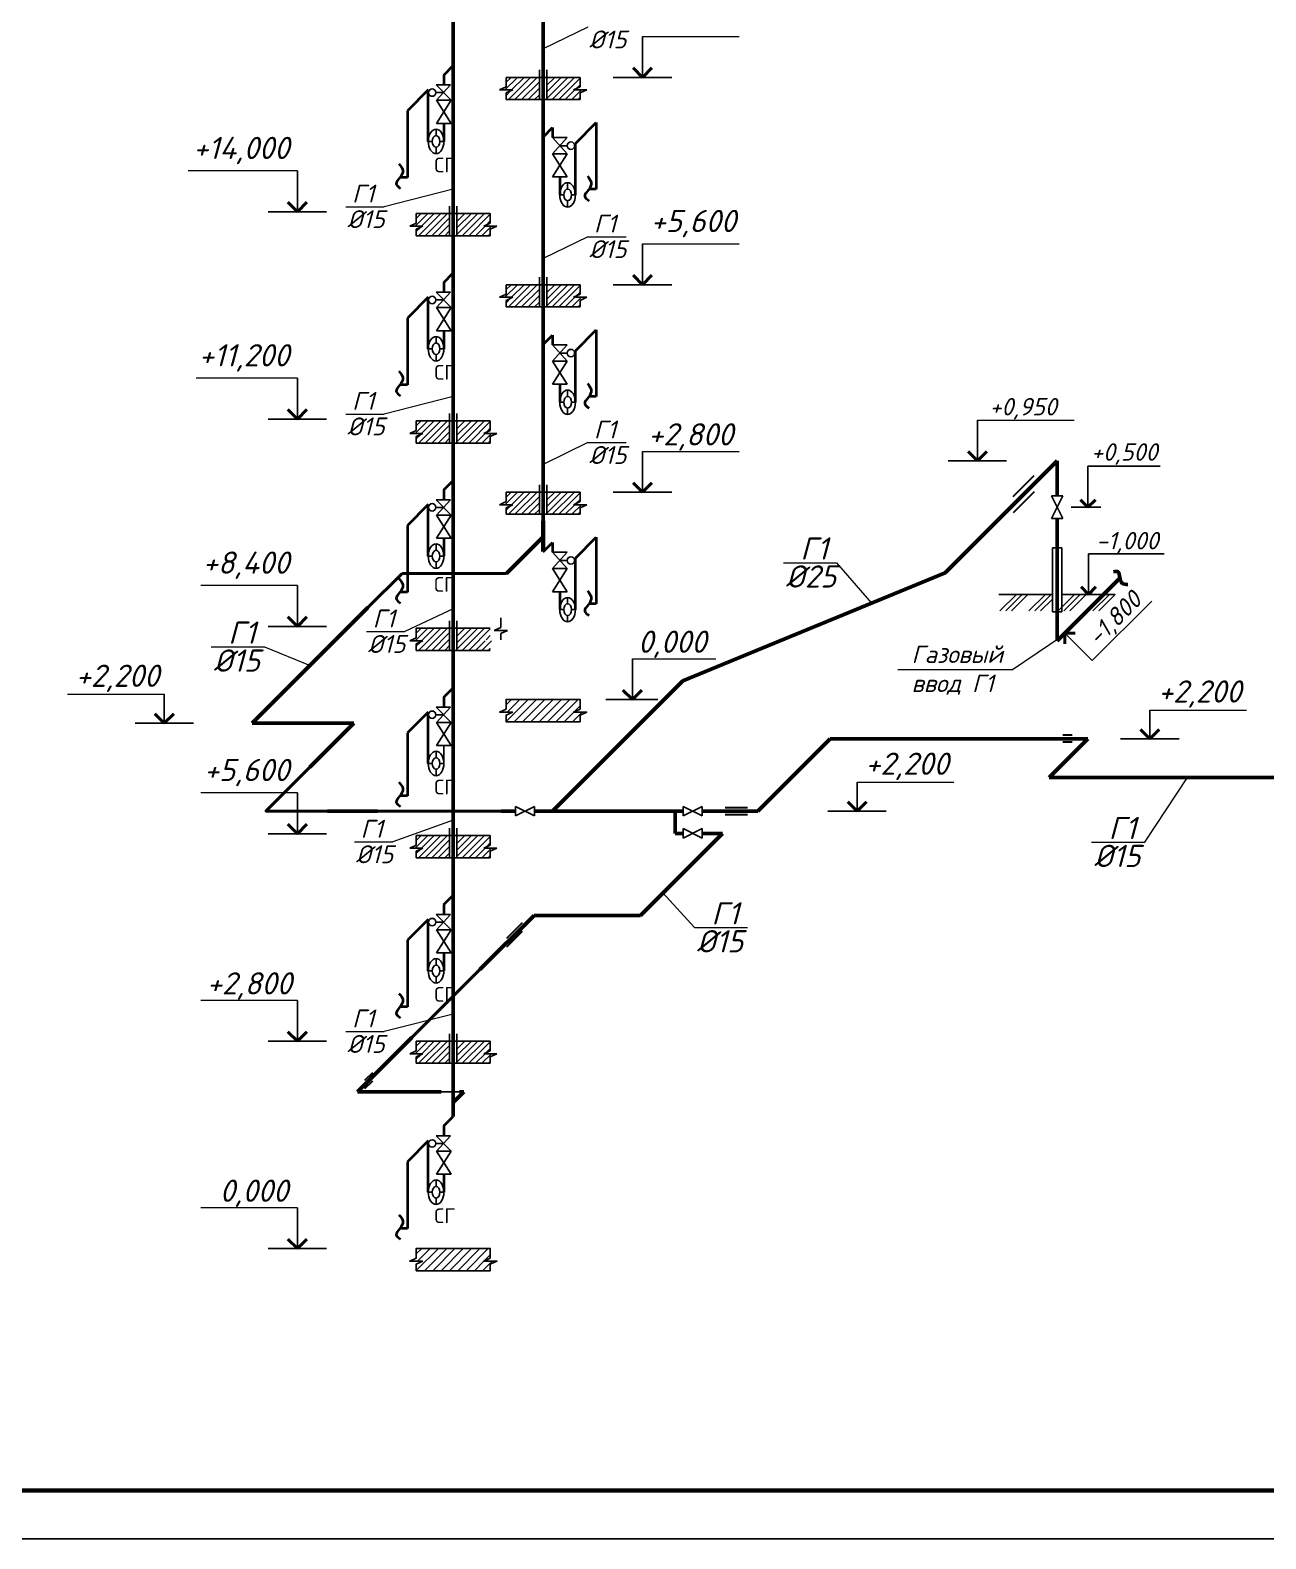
# Model space of a CAD drawing. Header units: millimetres. Extents: x -710977 to 10671, y -929782 to 89628.
# Drawn here: x 939.4 to 1067, y 4268.8 to 4424.6 of the extents above; entities that cross this region are included whole.
import ezdxf

# ---------------------------------------------------------------- set-up
doc = ezdxf.new("R2010")
doc.units = ezdxf.units.MM
doc.header["$LTSCALE"] = 0.4
for name, color, linetype in [('А1', 7, 'Continuous'), ('аксонометрия', 84, 'Continuous'), ('кварталыИнфо', 7, 'Continuous')]:
    doc.layers.add(name, color=color, linetype=linetype)
for name, color, linetype, lineweight in [('здания', 7, 'Continuous', 25), ('Надписи', 7, 'Continuous', 20), ('основной', 7, 'Continuous', 60)]:
    doc.layers.add(name, color=color, linetype=linetype, lineweight=lineweight)
doc.styles.add('Zhenka', font='isocpeur.ttf', dxfattribs={"height": 400})
doc.styles.add('Курсив', font='isocpeui.ttf')
doc.styles.add('текстовый', font='isocpeui.ttf', dxfattribs={"height": 5})
doc.linetypes.add('ГОСТ 2.303 3', pattern='A,0.001,[1,GOST 2.303-68.shx,S=1,R=0,X=0,Y=0],-26', length=26.001)
pattern_1 = [(45, (596.2527, 4237.8674), (-0.33808543, 0.33808543), [])]
pattern_2 = [(45, (596.2527, 4259.2874), (-0.33808543, 0.33808543), [])]
pattern_3 = [(45, (596.2527, 4280.7074), (-0.33808543, 0.33808543), [])]
pattern_4 = [(45, (605.5349, 4273.3508), (-0.33808543, 0.33808543), [])]
pattern_5 = [(45, (605.5349, 4294.7708), (-0.33808543, 0.33808543), [])]

msp = doc.modelspace()

# ---------------------------------------------------------------- hatches: boundary and pattern name
at = {"layer": 'аксонометрия', "lineweight": 25}
h = msp.add_hatch(dxfattribs=at)
h.set_pattern_fill('ANSI31', scale=3.825, style=0)
h.set_pattern_definition([(45, (605.5349, 4316.1908), (-0.33808543, 0.33808543), [])])
h.paths.add_polyline_path([(991.97, 4417.46), (991.97, 4419.755), (988.527, 4419.755), (988.527, 4418.767), (987.849, 4418.455), (989.206, 4418.455), (988.527, 4418.142), (988.527, 4417.46)])
h = msp.add_hatch(dxfattribs=at)
h.set_pattern_fill('ANSI31', scale=3.825, style=0)
h.set_pattern_definition(pattern_5)
h.paths.add_polyline_path([(996.856, 4418.455), (995.499, 4418.455), (996.177, 4418.767), (996.177, 4419.755), (992.735, 4419.755), (992.735, 4417.46), (996.177, 4417.46), (996.177, 4418.142)])
h = msp.add_hatch(dxfattribs=at)
h.set_pattern_fill('ANSI31', scale=3.825, style=0)
h.set_pattern_definition([(45, (596.2527, 4302.1274), (-0.33808543, 0.33808543), [])])
h.paths.add_polyline_path([(982.688, 4403.397), (982.688, 4405.692), (979.245, 4405.692), (979.245, 4404.704), (978.567, 4404.391), (979.923, 4404.391), (979.245, 4404.079), (979.245, 4403.397)])
h = msp.add_hatch(dxfattribs=at)
h.set_pattern_fill('ANSI31', scale=3.825, style=0)
h.set_pattern_definition(pattern_3)
h.paths.add_polyline_path([(983.453, 4403.397), (986.895, 4403.397), (986.895, 4404.079), (987.573, 4404.391), (986.217, 4404.391), (986.895, 4404.704), (986.895, 4405.692), (983.453, 4405.692)])
h = msp.add_hatch(dxfattribs=at)
h.set_pattern_fill('ANSI31', scale=3.825, style=0)
h.set_pattern_definition(pattern_5)
h.paths.add_polyline_path([(991.97, 4396.04), (991.97, 4398.335), (988.527, 4398.335), (988.527, 4397.347), (987.849, 4397.035), (989.206, 4397.035), (988.527, 4396.722), (988.527, 4396.04)])
h = msp.add_hatch(dxfattribs=at)
h.set_pattern_fill('ANSI31', scale=3.825, style=0)
h.set_pattern_definition(pattern_4)
h.paths.add_polyline_path([(996.856, 4397.035), (995.499, 4397.035), (996.177, 4397.347), (996.177, 4398.335), (992.735, 4398.335), (992.735, 4396.04), (996.177, 4396.04), (996.177, 4396.722)])
h = msp.add_hatch(dxfattribs=at)
h.set_pattern_fill('ANSI31', scale=3.825, style=0)
h.set_pattern_definition(pattern_3)
h.paths.add_polyline_path([(982.688, 4381.977), (982.688, 4384.272), (979.245, 4384.272), (979.245, 4383.284), (978.567, 4382.971), (979.923, 4382.971), (979.245, 4382.659), (979.245, 4381.977)])
h = msp.add_hatch(dxfattribs=at)
h.set_pattern_fill('ANSI31', scale=3.825, style=0)
h.set_pattern_definition(pattern_2)
h.paths.add_polyline_path([(983.453, 4381.977), (986.895, 4381.977), (986.895, 4382.659), (987.573, 4382.971), (986.217, 4382.971), (986.895, 4383.284), (986.895, 4384.272), (983.453, 4384.272)])
h = msp.add_hatch(dxfattribs=at)
h.set_pattern_fill('ANSI31', scale=3.825, style=0)
h.set_pattern_definition(pattern_4)
h.paths.add_polyline_path([(991.97, 4374.62), (991.97, 4376.915), (988.527, 4376.915), (988.527, 4375.927), (987.849, 4375.615), (989.206, 4375.615), (988.527, 4375.302), (988.527, 4374.62)])
h = msp.add_hatch(dxfattribs=at)
h.set_pattern_fill('ANSI31', scale=3.825, style=0)
h.set_pattern_definition([(45, (605.5349, 4251.9308), (-0.33808543, 0.33808543), [])])
h.paths.add_polyline_path([(996.856, 4375.615), (995.499, 4375.615), (996.177, 4375.927), (996.177, 4376.915), (992.735, 4376.915), (992.735, 4374.62), (996.177, 4374.62), (996.177, 4375.302)])
h = msp.add_hatch(dxfattribs=at)
h.set_pattern_fill('ANSI31', scale=3.825, style=0)
h.set_pattern_definition(pattern_2)
h.paths.add_polyline_path([(982.688, 4360.557), (982.688, 4362.852), (979.245, 4362.852), (979.245, 4361.864), (978.567, 4361.551), (979.923, 4361.551), (979.245, 4361.239), (979.245, 4360.557)])
h = msp.add_hatch(dxfattribs=at)
h.set_pattern_fill('ANSI31', scale=3.825, style=0)
h.set_pattern_definition(pattern_1)
h.paths.add_polyline_path([(983.453, 4360.557), (986.895, 4360.557), (986.895, 4361.239), (987.573, 4361.551), (986.217, 4361.551), (986.895, 4361.864), (986.895, 4362.852), (983.453, 4362.852)])
h = msp.add_hatch(dxfattribs=at)
h.set_pattern_fill('ANSI31', scale=3.825, style=0)
h.set_pattern_definition(pattern_1)
h.paths.add_polyline_path([(982.688, 4339.137), (982.688, 4341.432), (979.245, 4341.432), (979.245, 4340.444), (978.567, 4340.131), (979.923, 4340.131), (979.245, 4339.819), (979.245, 4339.137)])
h = msp.add_hatch(dxfattribs=at)
h.set_pattern_fill('ANSI31', scale=3.825, style=0)
h.set_pattern_definition([(45, (596.2527, 4216.4474), (-0.33808543, 0.33808543), [])])
h.paths.add_polyline_path([(983.453, 4339.137), (986.895, 4339.137), (986.895, 4339.819), (987.573, 4340.131), (986.217, 4340.131), (986.895, 4340.444), (986.895, 4341.432), (983.453, 4341.432)])
h = msp.add_hatch(dxfattribs=at)
h.set_pattern_fill('ANSI31', scale=3.825, style=0)
h.set_pattern_definition([(45, (596.2527, 4216.63864), (-0.33808543, 0.33808543), [])])
h.paths.add_polyline_path([(982.688, 4317.908), (982.688, 4320.203), (979.245, 4320.203), (979.245, 4319.215), (978.567, 4318.903), (979.923, 4318.903), (979.245, 4318.59), (979.245, 4317.908)])
h = msp.add_hatch(dxfattribs=at)
h.set_pattern_fill('ANSI31', scale=3.825, style=0)
h.set_pattern_definition([(45, (596.2527, 4195.21864), (-0.33808543, 0.33808543), [])])
h.paths.add_polyline_path([(983.453, 4317.908), (986.895, 4317.908), (986.895, 4318.59), (987.573, 4318.903), (986.217, 4318.903), (986.895, 4319.215), (986.895, 4320.203), (983.453, 4320.203)])
at = {"layer": 'кварталыИнфо', "ltscale": 0.12}
h = msp.add_hatch(dxfattribs=at)
h.set_pattern_fill('ANSI31', color=256, scale=0.19125)
h.set_pattern_definition([(45, (516.22497, 1120.0683), (-0.4293685, 0.4293685), [])])
h.paths.add_polyline_path([(989.206, 4354.195), (987.849, 4354.195), (988.527, 4354.507), (988.527, 4355.495), (996.177, 4355.495), (996.177, 4354.507), (995.499, 4354.195), (996.856, 4354.195), (996.177, 4353.882), (996.177, 4353.2), (988.527, 4353.2), (988.527, 4353.882)])
h = msp.add_hatch(dxfattribs=at)
h.set_pattern_fill('ANSI31', color=256, scale=0.19125)
h.set_pattern_definition([(45, (506.9428, 1063.35614), (-0.4293685, 0.4293685), [])])
h.paths.add_polyline_path([(979.923, 4297.483), (978.567, 4297.483), (979.245, 4297.795), (979.245, 4298.783), (986.895, 4298.783), (986.895, 4297.795), (986.217, 4297.483), (987.573, 4297.483), (986.895, 4297.17), (986.895, 4296.488), (979.245, 4296.488), (979.245, 4297.17)])

# ---------------------------------------------------------------- linework, layer by layer
at = {"color": 7, "lineweight": 20}
for p, q in [((996.956, 4424.95), (992.352, 4422.709)), ((1002.622, 4423.965), (1012.607, 4423.965)), ((966.965, 4410.093), (955.663, 4410.093)), ((983.07, 4408.203), (975.936, 4406.388)), ((971.973, 4406.388), (975.936, 4406.388)), ((996.956, 4403.288), (992.352, 4401.047)), ((996.956, 4403.288), (1000.919, 4403.288)), ((1002.622, 4402.545), (1012.607, 4402.545)), ((966.965, 4388.673), (956.503, 4388.673)), ((983.07, 4386.793), (975.936, 4384.977)), ((971.973, 4384.977), (975.936, 4384.977)), ((1037.226, 4384.358), (1047.211, 4384.358)), ((996.956, 4382.023), (992.352, 4379.782)), ((996.956, 4382.023), (1000.919, 4382.023)), ((1002.622, 4381.125), (1012.607, 4381.125)), ((1017.171, 4369.621), (1022.663, 4369.621)), ((1022.663, 4369.621), (1026.27, 4365.445)), ((966.965, 4367.253), (956.98, 4367.253)), ((983.07, 4364.857), (978.071, 4362.503)), ((974.107, 4362.503), (978.071, 4362.503)), ((1040.844, 4358.601), (1045.953, 4362.043)), ((958.06, 4360.933), (963.552, 4360.933)), ((963.552, 4360.933), (968.275, 4359.012)), ((1001.578, 4359.705), (1010.187, 4359.705)), ((1028.991, 4358.601), (1040.844, 4358.601)), ((943.227, 4356.027), (953.212, 4356.027)), ((1055.04, 4354.404), (1065.025, 4354.404)), ((1024.793, 4346.939), (1034.778, 4346.939)), ((1054.51, 4340.753), (1058.918, 4347.425)), ((966.965, 4345.833), (956.98, 4345.833)), ((983.07, 4343.012), (976.819, 4340.78)), ((972.855, 4340.78), (976.819, 4340.78)), ((1049.018, 4340.753), (1054.51, 4340.753)), ((1004.729, 4335.52), (1007.982, 4331.938)), ((1007.982, 4331.938), (1013.474, 4331.938)), ((966.965, 4324.413), (956.98, 4324.413)), ((983.07, 4323.001), (975.936, 4321.186)), ((971.973, 4321.186), (975.936, 4321.186)), ((966.965, 4302.993), (956.98, 4302.993))]:
    msp.add_line(p, q, dxfattribs=at)
at = {"color": 7, "lineweight": 25}
for p, q in [((1002.622, 4423.965), (1002.622, 4419.755)), ((999.605, 4419.755), (1005.639, 4419.755)), ((966.965, 4410.093), (966.965, 4405.883)), ((969.982, 4405.883), (963.948, 4405.883)), ((1002.622, 4402.545), (1002.622, 4398.335)), ((999.605, 4398.335), (1005.639, 4398.335)), ((966.965, 4388.673), (966.965, 4384.463)), ((969.982, 4384.463), (963.948, 4384.463)), ((1037.226, 4384.358), (1037.226, 4380.148)), ((1002.622, 4381.125), (1002.622, 4376.915)), ((1034.209, 4380.148), (1040.244, 4380.148)), ((1056.11, 4379.586), (1048.642, 4379.586)), ((1048.642, 4375.359), (1048.642, 4379.586)), ((999.605, 4376.915), (1005.639, 4376.915)), ((1046.895, 4375.359), (1049.99, 4375.359)), ((1056.525, 4370.544), (1048.684, 4370.544)), ((1048.684, 4366.348), (1048.684, 4370.544)), ((966.965, 4367.253), (966.965, 4363.043)), ((1049.07, 4359.507), (1055.257, 4365.661)), ((969.982, 4363.043), (963.948, 4363.043)), ((1046.243, 4362.334), (1049.071, 4359.508)), ((1001.578, 4359.705), (1001.578, 4355.495)), ((953.212, 4356.027), (953.212, 4353.045)), ((998.835, 4355.495), (1004.188, 4355.495)), ((1055.04, 4354.404), (1055.04, 4351.422)), ((950.195, 4353.045), (956.23, 4353.045)), ((1052.023, 4351.422), (1058.058, 4351.422)), ((1024.793, 4346.939), (1024.793, 4343.957)), ((966.965, 4345.833), (966.965, 4341.623)), ((1021.776, 4343.957), (1027.81, 4343.957)), ((969.982, 4341.623), (963.948, 4341.623)), ((966.965, 4324.413), (966.965, 4320.203)), ((969.982, 4320.203), (963.948, 4320.203)), ((966.965, 4302.993), (966.965, 4298.783)), ((969.982, 4298.783), (963.948, 4298.783))]:
    msp.add_line(p, q, dxfattribs=at)
at = {"color": 7, "lineweight": 35}
for p, q in [((982.096, 4419.995), (983.07, 4420.969)), ((982.096, 4419.995), (982.096, 4418.972)), ((980.49, 4418.457), (978.326, 4416.294)), ((980.49, 4413.141), (980.49, 4418.457)), ((978.326, 4416.294), (978.326, 4409.409)), ((982.096, 4414.999), (982.096, 4413.141)), ((995.686, 4412.928), (997.85, 4415.092)), ((997.85, 4415.092), (997.85, 4408.207)), ((992.352, 4413.589), (993.326, 4414.563)), ((993.326, 4414.563), (993.326, 4413.54)), ((995.686, 4407.611), (995.686, 4412.928)), ((978.326, 4409.409), (977.561, 4409.409)), ((994.08, 4409.47), (994.08, 4407.611)), ((997.85, 4408.207), (997.085, 4408.207)), ((982.096, 4398.575), (983.07, 4399.549)), ((982.096, 4398.575), (982.096, 4397.552)), ((980.49, 4397.037), (978.326, 4394.874)), ((980.49, 4391.721), (980.49, 4397.037)), ((978.326, 4394.874), (978.326, 4387.989)), ((982.096, 4393.579), (982.096, 4391.721)), ((992.352, 4392.169), (993.326, 4393.143)), ((993.326, 4393.143), (993.326, 4392.12)), ((995.686, 4391.508), (997.85, 4393.672)), ((997.85, 4393.672), (997.85, 4386.787)), ((995.686, 4386.191), (995.686, 4391.508)), ((978.326, 4387.989), (977.561, 4387.989)), ((994.08, 4388.05), (994.08, 4386.191)), ((997.85, 4386.787), (997.085, 4386.787)), ((982.096, 4377.155), (983.07, 4378.129)), ((982.096, 4377.155), (982.096, 4376.132)), ((980.49, 4375.617), (978.326, 4373.454)), ((980.49, 4370.301), (980.49, 4375.617)), ((978.326, 4373.454), (978.326, 4366.569)), ((982.096, 4372.159), (982.096, 4370.301)), ((992.352, 4370.749), (993.326, 4371.723)), ((993.326, 4371.723), (993.326, 4370.7)), ((995.686, 4370.088), (997.85, 4372.252)), ((997.85, 4372.252), (997.85, 4365.367)), ((995.686, 4364.771), (995.686, 4370.088)), ((978.326, 4366.569), (977.561, 4366.569)), ((994.08, 4366.63), (994.08, 4364.771)), ((997.85, 4365.367), (997.085, 4365.367)), ((982.096, 4355.735), (983.07, 4356.709)), ((980.49, 4354.197), (978.326, 4352.034)), ((980.49, 4348.881), (980.49, 4354.197)), ((982.096, 4355.735), (982.096, 4354.712)), ((978.326, 4352.034), (978.326, 4345.543)), ((978.326, 4345.543), (977.561, 4345.543)), ((982.096, 4334.315), (983.07, 4335.289)), ((982.096, 4334.315), (982.096, 4333.292)), ((980.49, 4332.777), (978.326, 4330.614)), ((980.49, 4327.461), (980.49, 4332.777)), ((978.326, 4330.614), (978.326, 4323.729)), ((982.096, 4329.319), (982.096, 4327.461)), ((978.326, 4323.729), (977.561, 4323.729)), ((982.096, 4311.447), (983.07, 4312.421)), ((982.096, 4311.447), (982.096, 4310.425)), ((980.49, 4309.91), (978.326, 4307.746)), ((980.49, 4304.593), (980.49, 4309.91)), ((978.326, 4307.746), (978.326, 4300.861)), ((982.096, 4306.451), (982.096, 4304.593)), ((978.326, 4300.861), (977.561, 4300.861))]:
    msp.add_line(p, q, dxfattribs=at)
at = {"lineweight": 30}
for p, q in [((1040.92, 4376.465), (1043.086, 4378.632)), ((1043.086, 4376.933), (1040.92, 4374.766)), ((1046.048, 4351.846), (1046.997, 4351.846)), ((1046.997, 4351.081), (1046.048, 4351.081)), ((1011.168, 4344.345), (1013.463, 4344.345)), ((1013.463, 4343.58), (1011.168, 4343.58)), ((990.198, 4332.411), (988.575, 4330.789)), ((990.198, 4331.543), (988.575, 4329.92)), ((974.723, 4316.937), (973.912, 4316.125)), ((974.723, 4316.069), (973.912, 4315.257))]:
    msp.add_line(p, q, dxfattribs=at)
at = {"ltscale": 100}
for p, q in [((1045.933, 4371.154), (1044.971, 4371.154)), ((1044.971, 4371.154), (1044.971, 4364.546)), ((1045.933, 4364.546), (1045.933, 4371.154)), ((1044.971, 4364.546), (1045.933, 4364.546))]:
    msp.add_line(p, q, dxfattribs=at)
for p, q in [((1039.445, 4366.348), (1044.971, 4366.348)), ((1041.247, 4366.348), (1039.548, 4364.649)), ((1041.848, 4366.348), (1040.149, 4364.649)), ((1042.448, 4366.348), (1040.749, 4364.649)), ((1044.251, 4366.348), (1042.551, 4364.649)), ((1044.851, 4366.348), (1043.152, 4364.649)), ((1044.971, 4365.868), (1043.753, 4364.649)), ((1047.254, 4366.348), (1045.555, 4364.649)), ((1045.933, 4366.348), (1051.459, 4366.348)), ((1047.855, 4366.348), (1046.156, 4364.649)), ((1048.456, 4366.348), (1046.756, 4364.649)), ((1050.258, 4366.348), (1048.559, 4364.649)), ((1050.858, 4366.348), (1049.159, 4364.649)), ((1051.459, 4366.348), (1049.76, 4364.649))]:
    msp.add_line(p, q)
at = {"color": 7, "lineweight": 50}
msp.add_line((983.07, 4312.421), (983.07, 4313.869), dxfattribs=at)
at = {"color": 7, "lineweight": 35}
for points in [[(977.455, 4410.817), (977.858, 4410.147), (977.561, 4409.409), (977.179, 4408.732), (977.621, 4408.29)], [(996.927, 4409.546), (997.33, 4408.877), (997.034, 4408.138), (996.651, 4407.461), (997.094, 4407.019)], [(977.455, 4389.397), (977.858, 4388.727), (977.561, 4387.989), (977.179, 4387.312), (977.621, 4386.87)], [(996.927, 4388.126), (997.33, 4387.457), (997.034, 4386.718), (996.651, 4386.041), (997.094, 4385.599)], [(977.455, 4367.977), (977.858, 4367.307), (977.561, 4366.569), (977.179, 4365.892), (977.621, 4365.45)], [(996.927, 4366.706), (997.33, 4366.037), (997.034, 4365.298), (996.651, 4364.621), (997.094, 4364.179)], [(977.455, 4346.951), (977.858, 4346.282), (977.561, 4345.543), (977.179, 4344.867), (977.621, 4344.424)], [(977.455, 4325.137), (977.858, 4324.467), (977.561, 4323.729), (977.179, 4323.052), (977.621, 4322.61)], [(977.455, 4302.269), (977.858, 4301.6), (977.561, 4300.861), (977.179, 4300.185), (977.621, 4299.742)]]:
    msp.add_spline(points, degree=3, dxfattribs=at)
at = {"layer": 'А1'}
msp.add_line((1687.544, 4268.791), (846.544, 4268.791), dxfattribs=at)
at = {"layer": 'аксонометрия', "color": 7, "lineweight": 53}
for p, q in [((992.352, 4370.772), (992.352, 4542.132)), ((983.07, 4313.869), (983.07, 4485.229))]:
    msp.add_line(p, q, dxfattribs=at)
at = {"layer": 'аксонометрия', "color": 7, "lineweight": 25}
for p, q in [((988.527, 4419.755), (996.177, 4419.755)), ((988.527, 4419.755), (988.527, 4418.767)), ((991.97, 4419.755), (991.97, 4420.52)), ((991.97, 4419.755), (991.97, 4417.46)), ((992.735, 4419.755), (992.735, 4420.52)), ((992.735, 4419.755), (992.735, 4417.46)), ((996.177, 4419.755), (996.177, 4418.767)), ((982.067, 4418.18), (981.272, 4418.18)), ((982.037, 4418.972), (981.285, 4418.972)), ((982.848, 4417.387), (981.285, 4418.972)), ((981.345, 4417.387), (982.788, 4418.972)), ((982.037, 4418.972), (982.788, 4418.972)), ((988.527, 4418.767), (987.849, 4418.455)), ((987.849, 4418.455), (989.206, 4418.455)), ((988.527, 4418.142), (989.206, 4418.455)), ((988.527, 4418.142), (988.527, 4417.46)), ((996.177, 4418.767), (995.499, 4418.455)), ((995.499, 4418.455), (996.856, 4418.455)), ((996.177, 4418.142), (996.856, 4418.455)), ((996.177, 4418.142), (996.177, 4417.46)), ((982.096, 4417.387), (981.345, 4417.387)), ((982.848, 4414.999), (981.345, 4417.387)), ((981.345, 4414.999), (982.848, 4417.387)), ((982.096, 4417.387), (982.848, 4417.387)), ((988.527, 4417.46), (996.177, 4417.46)), ((992.352, 4417.46), (992.352, 4413.635)), ((982.096, 4414.999), (981.345, 4414.999)), ((982.096, 4414.999), (982.848, 4414.999)), ((981.293, 4413.742), (981.293, 4414.405)), ((980.894, 4413.141), (980.49, 4413.141)), ((981.293, 4411.876), (981.293, 4412.54)), ((982.096, 4413.141), (981.692, 4413.141)), ((994.08, 4412.698), (994.845, 4412.698)), ((994.883, 4408.212), (994.883, 4408.875)), ((994.484, 4407.611), (994.08, 4407.611)), ((995.686, 4407.611), (995.281, 4407.611)), ((979.245, 4405.692), (986.895, 4405.692)), ((979.245, 4405.692), (979.245, 4404.704)), ((982.688, 4405.692), (982.688, 4406.457)), ((982.688, 4405.692), (982.688, 4403.397)), ((983.453, 4405.692), (983.453, 4406.457)), ((983.453, 4405.692), (983.453, 4403.397)), ((986.895, 4405.692), (986.895, 4404.704)), ((994.883, 4406.347), (994.883, 4407.01)), ((979.245, 4404.704), (978.567, 4404.391)), ((978.567, 4404.391), (979.923, 4404.391)), ((979.245, 4404.079), (979.923, 4404.391)), ((979.245, 4404.079), (979.245, 4403.397)), ((986.895, 4404.704), (986.217, 4404.391)), ((986.217, 4404.391), (987.573, 4404.391)), ((986.895, 4404.079), (987.573, 4404.391)), ((986.895, 4404.079), (986.895, 4403.397)), ((979.245, 4403.397), (986.895, 4403.397)), ((988.527, 4398.335), (996.177, 4398.335)), ((988.527, 4398.335), (988.527, 4397.347)), ((991.97, 4398.335), (991.97, 4399.1)), ((991.97, 4398.335), (991.97, 4396.04)), ((992.735, 4398.335), (992.735, 4399.1)), ((992.735, 4398.335), (992.735, 4396.04)), ((996.177, 4398.335), (996.177, 4397.347)), ((982.067, 4396.76), (981.272, 4396.76)), ((982.037, 4397.552), (981.285, 4397.552)), ((982.848, 4395.967), (981.285, 4397.552)), ((981.345, 4395.967), (982.788, 4397.552)), ((982.037, 4397.552), (982.788, 4397.552)), ((988.527, 4397.347), (987.849, 4397.035)), ((987.849, 4397.035), (989.206, 4397.035)), ((988.527, 4396.722), (989.206, 4397.035)), ((988.527, 4396.722), (988.527, 4396.04)), ((996.177, 4397.347), (995.499, 4397.035)), ((995.499, 4397.035), (996.856, 4397.035)), ((996.177, 4396.722), (996.856, 4397.035)), ((996.177, 4396.722), (996.177, 4396.04)), ((982.096, 4395.967), (981.345, 4395.967)), ((982.848, 4393.579), (981.345, 4395.967)), ((981.345, 4393.579), (982.848, 4395.967)), ((982.096, 4395.967), (982.848, 4395.967)), ((988.527, 4396.04), (996.177, 4396.04)), ((982.096, 4393.579), (981.345, 4393.579)), ((982.096, 4393.579), (982.848, 4393.579)), ((980.894, 4391.721), (980.49, 4391.721)), ((981.293, 4392.322), (981.293, 4392.985)), ((982.096, 4391.721), (981.692, 4391.721)), ((981.293, 4390.456), (981.293, 4391.12)), ((994.08, 4391.278), (994.845, 4391.278)), ((994.883, 4386.792), (994.883, 4387.455)), ((994.484, 4386.191), (994.08, 4386.191)), ((994.883, 4384.927), (994.883, 4385.59)), ((995.686, 4386.191), (995.281, 4386.191)), ((979.245, 4384.272), (986.895, 4384.272)), ((979.245, 4384.272), (979.245, 4383.284)), ((982.688, 4384.272), (982.688, 4385.037)), ((982.688, 4384.272), (982.688, 4381.977)), ((983.453, 4384.272), (983.453, 4385.037)), ((983.453, 4384.272), (983.453, 4381.977)), ((986.895, 4384.272), (986.895, 4383.284)), ((979.245, 4383.284), (978.567, 4382.971)), ((978.567, 4382.971), (979.923, 4382.971)), ((979.245, 4382.659), (979.923, 4382.971)), ((979.245, 4382.659), (979.245, 4381.977)), ((986.895, 4383.284), (986.217, 4382.971)), ((986.217, 4382.971), (987.573, 4382.971)), ((986.895, 4382.659), (987.573, 4382.971)), ((986.895, 4382.659), (986.895, 4381.977)), ((979.245, 4381.977), (986.895, 4381.977)), ((991.97, 4376.915), (991.97, 4377.68)), ((992.735, 4376.915), (992.735, 4377.68)), ((982.037, 4376.132), (981.285, 4376.132)), ((982.848, 4374.547), (981.285, 4376.132)), ((981.345, 4374.547), (982.788, 4376.132)), ((982.037, 4376.132), (982.788, 4376.132)), ((988.527, 4376.915), (996.177, 4376.915)), ((988.527, 4376.915), (988.527, 4375.927)), ((991.97, 4376.915), (991.97, 4374.62)), ((992.735, 4376.915), (992.735, 4374.62)), ((996.177, 4376.915), (996.177, 4375.927)), ((1046.035, 4374.193), (1044.869, 4376.525)), ((1044.869, 4376.525), (1046.035, 4376.525)), ((1046.035, 4376.525), (1044.869, 4374.193)), ((982.067, 4375.34), (981.272, 4375.34)), ((982.096, 4374.547), (981.345, 4374.547)), ((982.848, 4372.159), (981.345, 4374.547)), ((981.345, 4372.159), (982.848, 4374.547)), ((982.096, 4374.547), (982.848, 4374.547)), ((988.527, 4375.927), (987.849, 4375.615)), ((987.849, 4375.615), (989.206, 4375.615)), ((988.527, 4375.302), (989.206, 4375.615)), ((988.527, 4375.302), (988.527, 4374.62)), ((996.177, 4375.927), (995.499, 4375.615)), ((995.499, 4375.615), (996.856, 4375.615)), ((996.177, 4375.302), (996.856, 4375.615)), ((996.177, 4375.302), (996.177, 4374.62)), ((1046.035, 4374.193), (1044.869, 4374.193)), ((981.293, 4370.902), (981.293, 4371.565)), ((982.096, 4372.159), (981.345, 4372.159)), ((982.096, 4372.159), (982.848, 4372.159)), ((980.894, 4370.301), (980.49, 4370.301)), ((982.096, 4370.301), (981.692, 4370.301)), ((994.08, 4369.858), (994.845, 4369.858)), ((981.293, 4369.036), (981.293, 4369.7)), ((994.883, 4365.372), (994.883, 4366.035)), ((982.688, 4362.852), (982.688, 4363.617)), ((983.453, 4362.852), (983.453, 4363.617)), ((987.977, 4363.934), (987.977, 4362.945)), ((994.484, 4364.771), (994.08, 4364.771)), ((994.883, 4363.507), (994.883, 4364.17)), ((995.686, 4364.771), (995.281, 4364.771)), ((979.245, 4362.852), (986.895, 4362.852)), ((979.245, 4362.852), (979.245, 4361.864)), ((982.688, 4362.852), (982.688, 4360.557)), ((983.453, 4362.852), (983.453, 4360.557)), ((987.977, 4362.945), (987.299, 4362.633)), ((987.299, 4362.633), (988.655, 4362.633)), ((987.977, 4362.321), (988.655, 4362.633)), ((987.977, 4362.321), (987.977, 4361.639)), ((979.245, 4361.864), (978.567, 4361.551)), ((978.567, 4361.551), (979.923, 4361.551)), ((979.245, 4361.239), (979.923, 4361.551)), ((979.245, 4361.239), (979.245, 4360.557)), ((979.245, 4360.557), (986.895, 4360.557)), ((982.037, 4354.712), (981.285, 4354.712)), ((982.848, 4353.127), (981.285, 4354.712)), ((981.345, 4353.127), (982.788, 4354.712)), ((982.037, 4354.712), (982.788, 4354.712)), ((982.067, 4353.92), (981.272, 4353.92)), ((982.096, 4353.127), (981.345, 4353.127)), ((982.848, 4350.739), (981.345, 4353.127)), ((981.345, 4350.739), (982.848, 4353.127)), ((982.096, 4353.127), (982.848, 4353.127)), ((981.293, 4349.482), (981.293, 4350.145)), ((982.096, 4350.739), (981.345, 4350.739)), ((982.096, 4350.739), (982.096, 4348.881)), ((982.096, 4350.739), (982.848, 4350.739)), ((980.894, 4348.881), (980.49, 4348.881)), ((981.293, 4347.616), (981.293, 4348.28)), ((982.096, 4348.881), (981.692, 4348.881)), ((989.496, 4343.463), (989.496, 4344.451)), ((989.496, 4343.463), (991.472, 4344.451)), ((991.472, 4343.463), (989.496, 4344.451)), ((991.472, 4344.451), (991.472, 4343.463)), ((1006.81, 4343.463), (1006.81, 4344.451)), ((1006.81, 4343.463), (1008.786, 4344.451)), ((1008.786, 4343.463), (1006.81, 4344.451)), ((1008.786, 4344.451), (1008.786, 4343.463)), ((982.688, 4341.432), (982.688, 4342.197)), ((983.453, 4341.432), (983.453, 4342.197)), ((1006.81, 4341.168), (1006.81, 4342.156)), ((1006.81, 4341.168), (1008.786, 4342.156)), ((1008.786, 4341.168), (1006.81, 4342.156)), ((1008.786, 4342.156), (1008.786, 4341.168)), ((979.245, 4340.444), (978.567, 4340.131)), ((979.245, 4341.432), (986.895, 4341.432)), ((979.245, 4341.432), (979.245, 4340.444)), ((982.688, 4341.432), (982.688, 4339.137)), ((983.453, 4341.432), (983.453, 4339.137)), ((986.895, 4340.444), (986.217, 4340.131)), ((986.895, 4341.432), (986.895, 4340.444)), ((978.567, 4340.131), (979.923, 4340.131)), ((979.245, 4339.819), (979.923, 4340.131)), ((979.245, 4339.819), (979.245, 4339.137)), ((979.245, 4339.137), (986.895, 4339.137)), ((986.217, 4340.131), (987.573, 4340.131)), ((986.895, 4339.819), (987.573, 4340.131)), ((986.895, 4339.819), (986.895, 4339.137)), ((982.067, 4332.5), (981.272, 4332.5)), ((982.037, 4333.292), (981.285, 4333.292)), ((982.848, 4331.707), (981.285, 4333.292)), ((981.345, 4331.707), (982.788, 4333.292)), ((982.037, 4333.292), (982.788, 4333.292)), ((982.096, 4331.707), (981.345, 4331.707)), ((982.848, 4329.319), (981.345, 4331.707)), ((981.345, 4329.319), (982.848, 4331.707)), ((982.096, 4331.707), (982.848, 4331.707)), ((982.096, 4329.319), (981.345, 4329.319)), ((982.096, 4329.319), (982.848, 4329.319)), ((981.293, 4328.062), (981.293, 4328.725)), ((980.894, 4327.461), (980.49, 4327.461)), ((981.293, 4326.196), (981.293, 4326.86)), ((982.096, 4327.461), (981.692, 4327.461)), ((979.245, 4320.203), (986.895, 4320.203)), ((979.245, 4320.203), (979.245, 4319.215)), ((982.688, 4320.203), (982.688, 4320.968)), ((982.688, 4320.203), (982.688, 4317.908)), ((983.453, 4320.203), (983.453, 4320.968)), ((983.453, 4320.203), (983.453, 4317.908)), ((986.895, 4320.203), (986.895, 4319.215)), ((979.245, 4319.215), (978.567, 4318.903)), ((978.567, 4318.903), (979.923, 4318.903)), ((979.245, 4318.59), (979.923, 4318.903)), ((979.245, 4318.59), (979.245, 4317.908)), ((986.895, 4319.215), (986.217, 4318.903)), ((986.217, 4318.903), (987.573, 4318.903)), ((986.895, 4318.59), (987.573, 4318.903)), ((986.895, 4318.59), (986.895, 4317.908)), ((979.245, 4317.908), (986.895, 4317.908)), ((982.067, 4309.632), (981.272, 4309.632)), ((982.037, 4310.425), (981.285, 4310.425)), ((982.848, 4308.84), (981.285, 4310.425)), ((981.345, 4308.84), (982.788, 4310.425)), ((982.037, 4310.425), (982.788, 4310.425)), ((982.096, 4308.84), (981.345, 4308.84)), ((982.848, 4306.451), (981.345, 4308.84)), ((981.345, 4306.451), (982.848, 4308.84)), ((982.096, 4308.84), (982.848, 4308.84)), ((982.096, 4306.451), (981.345, 4306.451)), ((982.096, 4306.451), (982.848, 4306.451)), ((980.894, 4304.593), (980.49, 4304.593)), ((981.293, 4305.194), (981.293, 4305.857)), ((982.096, 4304.593), (981.692, 4304.593)), ((981.293, 4303.329), (981.293, 4303.992))]:
    msp.add_line(p, q, dxfattribs=at)
at = {"layer": 'аксонометрия'}
msp.add_line((988.527, 4374.62), (996.177, 4374.62), dxfattribs=at)
at = {"layer": 'аксонометрия', "color": 7, "lineweight": 60}
for q in [(992.352, 4373.935), (992.352, 4370.772)]:
    msp.add_line((992.352, 4372.302), q, dxfattribs=at)
at = {"layer": 'аксонометрия', "color": 7, "lineweight": 25}
for points in [[(989.206, 4354.195), (987.849, 4354.195), (988.527, 4354.507), (988.527, 4355.495), (996.177, 4355.495), (996.177, 4354.507), (995.499, 4354.195), (996.856, 4354.195), (996.177, 4353.882), (996.177, 4353.2), (988.527, 4353.2), (988.527, 4353.882)], [(979.923, 4297.483), (978.567, 4297.483), (979.245, 4297.795), (979.245, 4298.783), (986.895, 4298.783), (986.895, 4297.795), (986.217, 4297.483), (987.573, 4297.483), (986.895, 4297.17), (986.895, 4296.488), (979.245, 4296.488), (979.245, 4297.17)]]:
    msp.add_lwpolyline(points, close=True, dxfattribs=at)
for centre in [(980.889, 4418.18), (995.227, 4412.698), (980.889, 4396.76), (995.227, 4391.278), (980.889, 4375.34), (995.227, 4369.858), (980.889, 4353.92), (980.889, 4332.5), (980.889, 4309.632)]:
    msp.add_circle(centre, 0.383, dxfattribs=at)
at = {"layer": 'аксонометрия', "color": 7, "lineweight": 25, "extrusion": (0, 0, -1)}
for centre, major_axis, ratio in [((981.293, 4413.141), (0, -1.264), 0.6353435), ((981.293, 4413.141), (0, -0.601), 0.6634455), ((994.883, 4407.611), (0, -1.264), 0.6353435), ((994.883, 4407.611), (0, -0.601), 0.6634455), ((981.293, 4391.721), (0, -1.264), 0.6353435), ((981.293, 4391.721), (0, -0.601), 0.6634455), ((994.883, 4386.191), (0, -1.264), 0.6353435), ((994.883, 4386.191), (0, -0.601), 0.6634455), ((981.293, 4370.301), (0, -1.264), 0.6353435), ((981.293, 4370.301), (0, -0.601), 0.6634455), ((994.883, 4364.771), (0, -1.264), 0.6353435), ((994.883, 4364.771), (0, -0.601), 0.6634455), ((981.293, 4348.881), (0, -1.264), 0.6353435), ((981.293, 4348.881), (0, -0.601), 0.6634455), ((981.293, 4327.461), (0, -1.264), 0.6353435), ((981.293, 4327.461), (0, -0.601), 0.6634455), ((981.293, 4304.593), (0, -1.264), 0.6353435), ((981.293, 4304.593), (0, -0.601), 0.6634455)]:
    msp.add_ellipse(centre, major_axis=major_axis, ratio=ratio, dxfattribs=at)
at = {"layer": 'кварталыИнфо', "ltscale": 0.12}
for p, q in [((993.326, 4413.54), (994.833, 4413.54)), ((994.833, 4411.857), (993.326, 4413.54)), ((994.833, 4413.54), (993.326, 4411.857)), ((993.326, 4411.857), (994.833, 4411.857)), ((993.326, 4409.47), (994.833, 4411.857)), ((993.326, 4411.857), (994.833, 4409.47)), ((994.833, 4409.47), (993.326, 4409.47)), ((993.326, 4392.12), (994.833, 4392.12)), ((994.833, 4390.437), (993.326, 4392.12)), ((994.833, 4392.12), (993.326, 4390.437)), ((993.326, 4390.437), (994.833, 4390.437)), ((993.326, 4388.05), (994.833, 4390.437)), ((993.326, 4390.437), (994.833, 4388.05)), ((994.833, 4388.05), (993.326, 4388.05)), ((993.326, 4370.7), (994.833, 4370.7)), ((994.833, 4369.017), (993.326, 4370.7)), ((994.833, 4370.7), (993.326, 4369.017)), ((993.326, 4369.017), (994.833, 4369.017)), ((993.326, 4366.63), (994.833, 4369.017)), ((993.326, 4369.017), (994.833, 4366.63)), ((994.833, 4366.63), (993.326, 4366.63))]:
    msp.add_line(p, q, dxfattribs=at)
at = {"layer": 'кварталыИнфо', "linetype": 'ГОСТ 2.303 3', "lineweight": 40, "ltscale": 0.12}
for p, q in [((977.779, 4368.516), (974.242, 4364.978)), ((988.566, 4368.516), (977.779, 4368.516)), ((988.031, 4343.957), (975.229, 4343.957)), ((978.782, 4320.566), (985.813, 4327.597))]:
    msp.add_line(p, q, dxfattribs=at)
at = {"layer": 'кварталыИнфо', "linetype": 'ГОСТ 2.303 3', "ltscale": 0.12}
msp.add_line((983.697, 4314.951), (981.827, 4314.951), dxfattribs=at)
at = {"layer": 'кварталыИнфо', "linetype": 'ГОСТ 2.303 3', "lineweight": 40, "ltscale": 0.12}
msp.add_lwpolyline([(970.068, 4343.957), (963.709, 4343.957), (968.253, 4348.501)], dxfattribs=at)
at = {"layer": 'Надписи', "color": 7, "linetype": 'ByBlock', "lineweight": 40, "ltscale": 0.2}
for p, q in [((1002.622, 4419.755), (1001.648, 4420.729)), ((1002.622, 4419.755), (1003.596, 4420.729)), ((966.965, 4405.883), (965.991, 4406.857)), ((966.965, 4405.883), (967.939, 4406.857)), ((1002.622, 4398.335), (1001.648, 4399.309)), ((1002.622, 4398.335), (1003.596, 4399.309)), ((966.965, 4384.463), (965.991, 4385.437)), ((966.965, 4384.463), (967.939, 4385.437)), ((1037.226, 4380.148), (1036.253, 4381.121)), ((1037.226, 4380.148), (1038.2, 4381.121)), ((1002.622, 4376.915), (1001.648, 4377.889)), ((1002.622, 4376.915), (1003.596, 4377.889)), ((1048.642, 4375.359), (1047.877, 4376.124)), ((1048.642, 4375.359), (1049.407, 4376.124)), ((1048.696, 4366.348), (1047.931, 4367.113)), ((1048.696, 4366.348), (1049.46, 4367.113)), ((966.965, 4363.043), (965.991, 4364.017)), ((966.965, 4363.043), (967.939, 4364.017)), ((1046.243, 4362.334), (1046.244, 4361.252)), ((1046.243, 4362.334), (1047.324, 4362.334)), ((1001.578, 4355.495), (1000.604, 4356.469)), ((1001.578, 4355.495), (1002.551, 4356.469)), ((953.212, 4353.045), (952.239, 4354.019)), ((953.212, 4353.045), (954.186, 4354.019)), ((1055.04, 4351.422), (1054.067, 4352.396)), ((1055.04, 4351.422), (1056.014, 4352.396)), ((1024.793, 4343.957), (1023.819, 4344.931)), ((1024.793, 4343.957), (1025.767, 4344.931)), ((966.965, 4341.623), (965.991, 4342.597)), ((966.965, 4341.623), (967.939, 4342.597)), ((966.965, 4320.203), (965.991, 4321.177)), ((966.965, 4320.203), (967.939, 4321.177)), ((966.965, 4298.783), (965.991, 4299.757)), ((966.965, 4298.783), (967.939, 4299.757))]:
    msp.add_line(p, q, dxfattribs=at)
at = {"layer": 'Надписи', "color": 7, "linetype": 'ByBlock', "lineweight": 53, "ltscale": 0.2}
for p, q in [((1038.64, 4373.336), (1045.452, 4380.148)), ((1038.64, 4373.336), (1033.88, 4368.576)), ((988.566, 4368.516), (992.352, 4372.302)), ((1033.88, 4368.576), (1006.784, 4357.426)), ((1045.452, 4361.542), (1051.934, 4368.025)), ((962.308, 4353.045), (974.242, 4364.978)), ((993.314, 4343.957), (1006.784, 4357.426)), ((972.797, 4353.045), (962.308, 4353.045)), ((968.253, 4348.501), (972.797, 4353.045)), ((1014.551, 4343.957), (1022.016, 4351.422)), ((1022.016, 4351.422), (1048.622, 4351.422)), ((1048.622, 4351.422), (1044.625, 4347.425)), ((1044.625, 4347.425), (1069.243, 4347.425)), ((975.229, 4343.957), (970.068, 4343.957)), ((989.496, 4343.957), (988.031, 4343.957)), ((993.314, 4343.957), (991.472, 4343.957)), ((993.314, 4343.957), (1006.81, 4343.957)), ((1006.006, 4343.957), (1006.006, 4341.662)), ((1008.786, 4343.957), (1014.551, 4343.957)), ((1010.871, 4341.662), (1002.405, 4333.196)), ((1006.006, 4341.662), (1006.81, 4341.662)), ((1008.786, 4341.662), (1010.871, 4341.662)), ((991.412, 4333.196), (985.813, 4327.597)), ((1002.405, 4333.196), (991.412, 4333.196)), ((978.782, 4320.566), (973.167, 4314.951)), ((973.167, 4314.951), (981.827, 4314.951)), ((984.152, 4314.951), (983.07, 4313.869)), ((984.152, 4314.951), (983.697, 4314.951))]:
    msp.add_line(p, q, dxfattribs=at)
at = {"layer": 'Надписи', "linetype": 'ByBlock', "lineweight": 53, "ltscale": 0.2}
for p, q in [((1045.452, 4376.525), (1045.452, 4380.148)), ((1045.452, 4361.542), (1045.452, 4374.193))]:
    msp.add_line(p, q, dxfattribs=at)
at = {"layer": 'Надписи', "color": 7, "linetype": 'ByBlock', "lineweight": 53, "ltscale": 0.2}
msp.add_spline([(1052.765, 4367.368), (1052.17, 4367.516), (1051.924, 4368.091), (1051.761, 4368.679), (1051.27, 4368.679)], degree=3, dxfattribs=at)
at = {"layer": 'основной'}
msp.add_line((1682.544, 4273.791), (866.544, 4273.791), dxfattribs=at)

# ---------------------------------------------------------------- texts
at = {"color": 7, "lineweight": 20}
for s, insert, char_height, width, attachment_point, style in [('{\\fISOCPEUR|b0|i1|c0|p34;+14,000}', (966.13, 4413.617), 2.295, 11.43295, 3, 'текстовый'), ('{\\fISOCPEUR|b0|i1|c0|p34;+5,600}', (1003.457, 4406.069), 2.295, 11.43295, 1, 'текстовый'), ('{\\fISOCPEUR|b0|i1|c0|p34;+11,200}', (966.13, 4392.197), 2.295, 11.43295, 3, 'текстовый'), ('{\\fISOCPEUR|b0|i1|c0|p34;+2,800}', (1003.198, 4384.029), 2.295, 11.43295, 1, 'текстовый'), ('{\\fISOCPEUR|b0|i1|c204|p34;Г1}', (1018.925, 4372.235), 2.295, 11.43295, 1, 'текстовый'), ('{\\fISOCPEUR|b0|i1|c0|p34;+8,400}', (966.13, 4370.777), 2.295, 11.43295, 3, 'текстовый'), ('{\\fISOCPEUR|b0|i1|c204|p34;%%C25}', (1017.414, 4369.349), 2.295, 11.43295, 1, 'текстовый'), ('{\\fISOCPEUR|b0|i1|c204|p34;Г1}', (959.814, 4363.547), 2.295, 11.43295, 1, 'текстовый'), ('{\\fISOCPEUR|b0|i1|c204|p34;0\\fISOCPEUR|b0|i1|c0|p34;,\\fISOCPEUR|b0|i1|c204|p34;000}', (1002.154, 4362.609), 2.295, 11.43295, 1, 'текстовый'), ('{\\fISOCPEUR|b0|i1|c204|p34;%%C\\fISOCPEUR|b0|i1|c0|p34;15}', (958.303, 4360.66), 2.295, 11.43295, 1, 'текстовый'), ('Газовый \\Pввод Г1', (1030.418, 4361.067), 1.8022, 33.26222, 1, 'Курсив'), ('+2,{\\fISOCPEUR|b0|i1|c204|p34;2}00', (944.062, 4359.093), 2.295, 11.43295, 1, 'текстовый'), ('+2,{\\fISOCPEUR|b0|i1|c204|p34;2}00', (1055.875, 4357.47), 2.295, 11.43295, 1, 'текстовый'), ('+2,{\\fISOCPEUR|b0|i1|c204|p34;2}00', (1025.628, 4350.005), 2.295, 11.43295, 1, 'текстовый'), ('{\\fISOCPEUR|b0|i1|c0|p34;+5,600}', (966.13, 4349.357), 2.295, 11.43295, 3, 'текстовый'), ('{\\fISOCPEUR|b0|i1|c204|p34;Г1}', (1050.773, 4343.367), 2.295, 11.43295, 1, 'текстовый'), ('{\\fISOCPEUR|b0|i1|c204|p34;%%C\\fISOCPEUR|b0|i1|c0|p34;15}', (1049.262, 4340.48), 2.295, 11.43295, 1, 'текстовый'), ('{\\fISOCPEUR|b0|i1|c204|p34;Г1}', (1009.737, 4334.552), 2.295, 11.43295, 1, 'текстовый'), ('{\\fISOCPEUR|b0|i1|c204|p34;%%C\\fISOCPEUR|b0|i1|c0|p34;15}', (1008.225, 4331.665), 2.295, 11.43295, 1, 'текстовый'), ('{\\fISOCPEUR|b0|i1|c0|p34;+2,800}', (966.389, 4327.317), 2.295, 11.43295, 3, 'текстовый'), ('{\\fISOCPEUR|b0|i1|c204|p34;0\\fISOCPEUR|b0|i1|c0|p34;,\\fISOCPEUR|b0|i1|c204|p34;0\\fISOCPEUR|b0|i1|c0|p34;00}', (966.013, 4305.897), 2.295, 11.43295, 3, 'текстовый')]:
    msp.add_mtext(s, dxfattribs=dict(at, insert=insert, char_height=char_height, width=width, attachment_point=attachment_point, style=style))
at = {"color": 7, "lineweight": 25, "char_height": 1.80217, "width": 7.89561, "attachment_point": 3, "style": 'Zhenka'}
for s, insert in [('{\\fISOCPEUR|b0|i1|c204|p34;+0,950}', (1045.424, 4386.638)), ('{\\fISOCPEUR|b0|i1|c204|p34;+0,500}', (1055.827, 4381.958)), ('{\\fISOCPEUR|b0|i1|c204|p34;-1,000}', (1055.932, 4372.8))]:
    msp.add_mtext(s, dxfattribs=dict(at, insert=insert))
at = {"color": 7, "lineweight": 25, "insert": (1048.405, 4362.183), "char_height": 1.8022, "width": 7.89561, "attachment_point": 1, "rotation": 45, "style": 'Курсив'}
msp.add_mtext('-1,800', dxfattribs=at)
at = {"layer": 'аксонометрия', "color": 7, "lineweight": 50, "char_height": 1.53, "width": 2.3327, "attachment_point": 1, "style": 'Zhenka'}
for insert in [(981.111, 4411.473), (981.111, 4390.053), (981.111, 4347.213), (981.111, 4325.793), (981.111, 4302.925)]:
    msp.add_mtext('СГ', dxfattribs=dict(at, insert=insert))
at = {"layer": 'аксонометрия', "color": 7, "lineweight": 40, "insert": (981.091, 4368.141), "char_height": 1.53, "width": 2.3327, "attachment_point": 1, "style": 'Zhenka'}
msp.add_mtext('СГ', dxfattribs=at)
at = {"layer": 'здания', "color": 7, "lineweight": 20, "char_height": 1.848, "width": 13.48137, "attachment_point": 1, "style": 'текстовый'}
for s, insert in [('{\\fISOCPEUR|b0|i1|c204|p34;%%C15}', (997.097, 4424.597)), ('{\\fISOCPEUR|b0|i1|c204|p34;Г1}', (972.614, 4408.672)), ('{\\fISOCPEUR|b0|i1|c204|p34;%%C15}', (972.115, 4406.035)), ('{\\fISOCPEUR|b0|i1|c204|p34;Г1}', (997.597, 4405.572)), ('{\\fISOCPEUR|b0|i1|c204|p34;%%C15}', (997.097, 4402.935)), ('{\\fISOCPEUR|b0|i1|c204|p34;Г1}', (972.614, 4387.261)), ('{\\fISOCPEUR|b0|i1|c204|p34;%%C15}', (972.115, 4384.624)), ('{\\fISOCPEUR|b0|i1|c204|p34;Г1}', (997.597, 4384.307)), ('{\\fISOCPEUR|b0|i1|c204|p34;%%C15}', (997.097, 4381.67)), ('{\\fISOCPEUR|b0|i1|c204|p34;Г1}', (974.748, 4364.787)), ('{\\fISOCPEUR|b0|i1|c204|p34;%%C15}', (974.249, 4362.15)), ('{\\fISOCPEUR|b0|i1|c204|p34;Г1}', (973.497, 4343.064)), ('{\\fISOCPEUR|b0|i1|c204|p34;%%C15}', (972.997, 4340.427)), ('{\\fISOCPEUR|b0|i1|c204|p34;Г1}', (972.614, 4323.47)), ('{\\fISOCPEUR|b0|i1|c204|p34;%%C15}', (972.115, 4320.833))]:
    msp.add_mtext(s, dxfattribs=dict(at, insert=insert))

doc.saveas('drawing.dxf')
